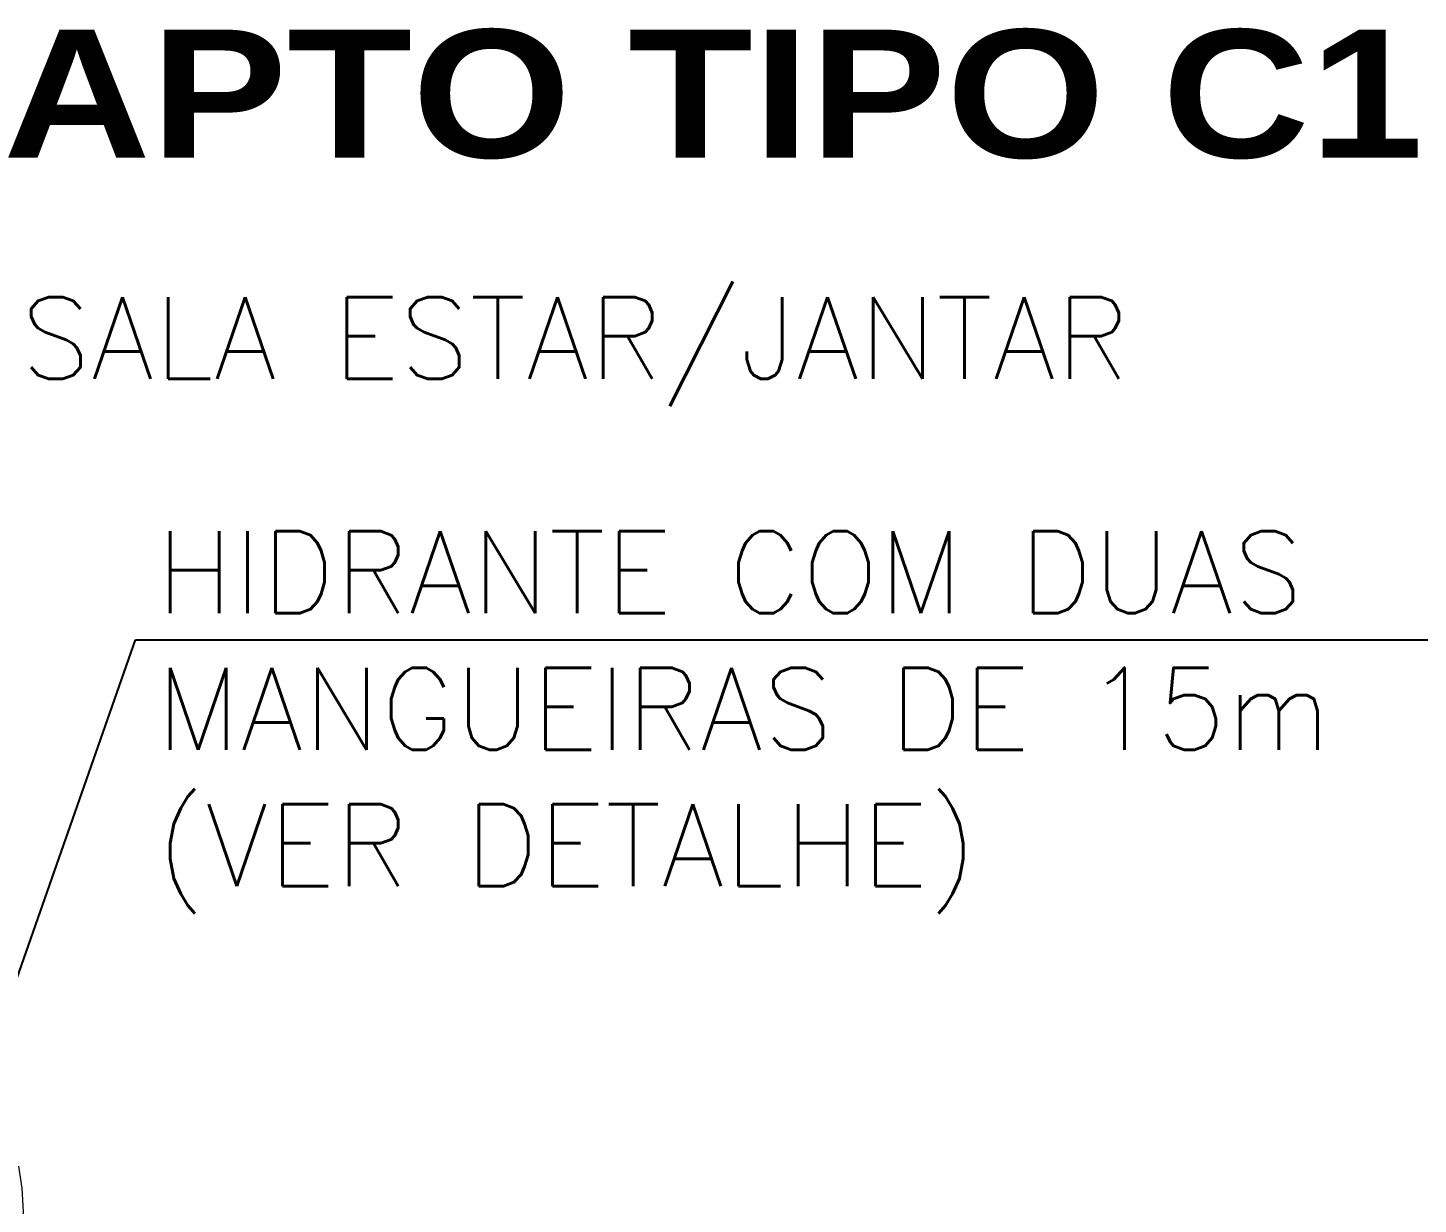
# Model space of a CAD drawing. Header units: millimetres. Extents: x 188.6 to 263.2, y 40.1 to 120.1.
# Drawn here: x 230.28 to 232.997, y 72.91 to 75.209 of the extents above; entities that cross this region are included whole.
import ezdxf

# ---------------------------------------------------------------- set-up
doc = ezdxf.new("R2010")
doc.units = ezdxf.units.MM
doc.linetypes.add('XREF-TIPO$0$HIDDEN2', pattern=[0.1875, 0.125, -0.0625])
for name, color, linetype in [('ARQ', 8, 'Continuous'), ('ARQ-TXT', 8, 'Continuous'), ('INC-HID-TEXTO', 7, 'Continuous'), ('INC-TEXTO', 7, 'Continuous')]:
    doc.layers.add(name, color=color, linetype=linetype)
doc.styles.add('60-100', font='romans.shx', dxfattribs={"height": 0.16})
doc.styles.add('60-50', font='romans.shx', dxfattribs={"height": 0.08})
doc.styles.add('60-75', font='romans.shx', dxfattribs={"height": 0.12})
doc.styles.add('MC-ROMANS', font='romans')
doc.dimstyles.new('SETAS75', dxfattribs={"dimtxt": 0.16, "dimasz": 0.15, "dimexe": 0.15, "dimexo": 0, "dimgap": 0.1, "dimtad": 1, "dimzin": 10, "dimdsep": 46, "dimtxsty": '60-100', "dimblk1": 'OPEN', "dimblk2": 'OPEN', "dimsah": 1, "dimcen": 0, "dimclrd": 244, "dimclre": 244, "dimclrt": 7, "dimadec": 0, "dimazin": 0, "dimtfac": 1, "dimtix": 1, "dimtmove": 2, "dimatfit": 3, "dimldrblk": 'OPEN', "dimfxl": 0.15, "dimtolj": 1, "dimtzin": 6, "dimarcsym": 0})

# ---------------------------------------------------------------- blocks, each defined once
blk = doc.blocks.new('XREF-TIPO$0$A$C0189091C')
at = {"color": 0}
for p, q in [((0.05, 0.1425), (0.05, 0.9425)), ((0.05, 0.9425), (0.08, 0.9425)), ((0.08, 0.9425), (0.05, 0.9425)), ((0.05, 0.9425), (0.05, 0.1425)), ((0.08, 0.9425), (0.08, 0.1425)), ((0.08, 0.1425), (0.08, 0.9425)), ((0, 0.1575), (0.05, 0.1575)), ((0, 0.1425), (0, 0.1575)), ((0.05, 0.1425), (0, 0.1425)), ((0, 0.1425), (0.05, 0.1425)), ((0.035, 0.015), (0.035, 0.1425)), ((0.08, 0.1425), (0.05, 0.1425)), ((0.05, 0.1425), (0.08, 0.1425)), ((0.05, 0.1425), (0.05, 0.1125)), ((0.85, 0.1575), (0.9, 0.1575)), ((0.85, 0.1425), (0.85, 0.1575)), ((0.865, 0.1425), (0.85, 0.1425)), ((0.85, 0.1125), (0.85, 0.1425)), ((0.85, 0.1425), (0.9, 0.1425)), ((0.865, 0.1425), (0.865, 0.015)), ((0.9, 0.1575), (0.9, 0.1425)), ((0.05, 0.1125), (0.065, 0.1125)), ((0.065, 0.1125), (0.065, 0.015)), ((0.835, 0.1125), (0.85, 0.1125)), ((0.835, 0.015), (0.835, 0.1125)), ((0.015, 0), (0.015, 0.015)), ((0.065, 0.015), (0.015, 0.015)), ((0.065, 0), (0.015, 0)), ((0.035, 0.015), (0.065, 0.015)), ((0.065, 0.015), (0.065, 0)), ((0.835, 0), (0.835, 0.015)), ((0.835, 0.015), (0.875, 0.015)), ((0.885, 0.015), (0.835, 0.015)), ((0.885, 0), (0.835, 0)), ((0.885, 0.015), (0.885, 0))]:
    blk.add_line(p, q, dxfattribs=at)
at = {"color": 0, "linetype": 'XREF-TIPO$0$HIDDEN2', "lineweight": 13}
blk.add_arc((0.05, 0.1425), 0.8, 360, 90, dxfattribs=at)
blk = doc.blocks.new('_OPEN')
at = {"color": 0, "linetype": 'ByBlock'}
for p, q in [((-1, 0.167), (0, 0)), ((0, 0), (-1, -0.167)), ((0, 0), (-1, 0))]:
    blk.add_line(p, q, dxfattribs=at)

msp = doc.modelspace()

# ---------------------------------------------------------------- block references
at = {"layer": 'ARQ'}
msp.add_blockref('XREF-TIPO$0$A$C0189091C', (229.4232, 72.7171), dxfattribs=at)
msp.add_blockref('XREF-TIPO$0$A$C0189091C', (229.4232, 72.7171), dxfattribs=at)

# ---------------------------------------------------------------- texts
at = {"layer": 'ARQ-TXT', "style": '60-75'}
msp.add_text('SALA ESTAR/JANTAR', height=0.16, dxfattribs=at).set_placement((230.266, 74.5227))
at = {"layer": 'INC-HID-TEXTO', "insert": (230.5307, 74.2249), "char_height": 0.16, "width": 2.522705, "attachment_point": 1, "style": '60-50'}
msp.add_mtext('HIDRANTE COM DUAS MANGUEIRAS DE 15m (VER DETALHE) ', dxfattribs=at)
at = {"layer": 'INC-TEXTO', "insert": (230.2315, 74.9517), "char_height": 0.25, "attachment_point": 7, "style": 'MC-ROMANS'}
msp.add_mtext('\\A1;{\\fArial Black|b0|i0|c0|p34;APTO TIPO C1}', dxfattribs=at)

# ---------------------------------------------------------------- leaders
at = {"layer": 'INC-HID-TEXTO'}
msp.add_leader([(228.8858, 69.4345), (230.4903, 74.0126), (233.1092, 74.0126)], dimstyle='SETAS75', dxfattribs=at)

doc.saveas('drawing.dxf')
